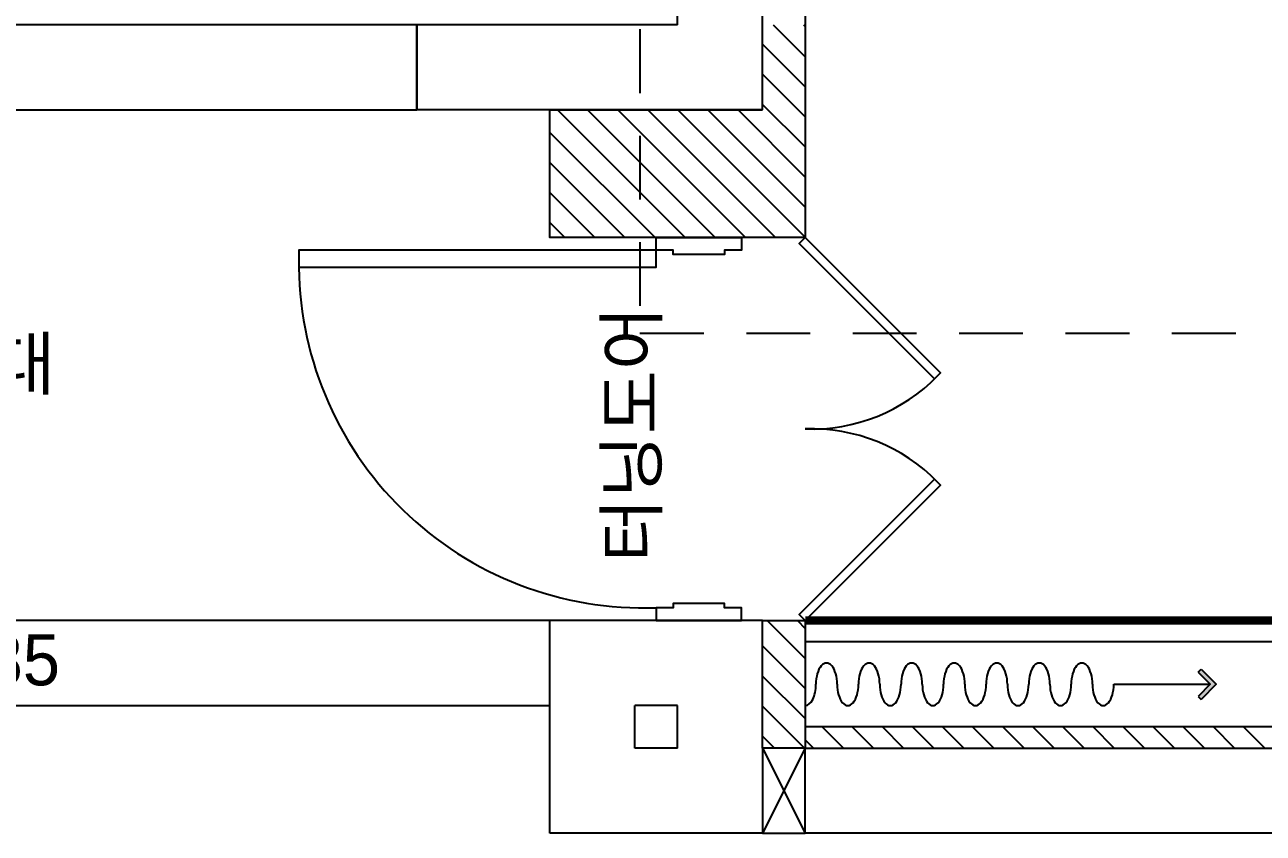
# Model space of a CAD drawing. Header units: inches. Extents: x -63256 to 33689, y -34490 to 100230.
# Drawn here: x -25194 to -22284, y -22482 to -20582 of the extents above; entities that cross this region are included whole.
import ezdxf

# ---------------------------------------------------------------- set-up
doc = ezdxf.new("R2010")
doc.units = ezdxf.units.IN
doc.header["$LTSCALE"] = 100
doc.header["$MEASUREMENT"] = 0
doc.linetypes.add('HID', pattern=[2.5, 1.5, -1])
for name, color, linetype in [('0-ELC TEXT', 7, 'Continuous'), ('01. F-소품', 3, 'Continuous'), ('03-WAL NEW', 3, 'Continuous'), ('06-FUR', 6, 'Continuous'), ('06-LIGHT', 4, 'Continuous'), ('07-DIM WAL', 5, 'Continuous'), ('3.기호.계단선', 30, 'Continuous'), ('C-WIN', 4, 'Continuous'), ('CO-DO-FR', 7, 'Continuous'), ('CO-DOOR', 8, 'Continuous'), ('도면층2', 2, 'Continuous')]:
    doc.layers.add(name, color=color, linetype=linetype)
doc.styles.add('코레일둥고', font='')
doc.styles.get('코레일둥고').set_extended_font_data('Korail Round Gothic Medium')
pattern_1 = [(135, (72636.96, -246196.736), (-35.355339, -35.355339), [])]

# ---------------------------------------------------------------- blocks, each defined once
blk = doc.blocks.new('FFSFDF')
at = {"layer": '01. F-소품'}
blk.add_hatch(color=8, dxfattribs=at).paths.add_polyline_path([(1567672.9, 1746751.1), (1567679.9, 1746744.1), (1567715.3, 1746779.4), (1567679.9, 1746814.8), (1567672.9, 1746807.7), (1567701.2, 1746779.4)])
at = {"layer": '01. F-소품', "color": 8}
for p, q in [((1567672.9, 1746807.7), (1567679.9, 1746814.8)), ((1567474.8, 1746779.4), (1567701.2, 1746779.4)), ((1567672.9, 1746751.1), (1567679.9, 1746744.1))]:
    blk.add_line(p, q, dxfattribs=at)
for points in [[(1567672.9, 1746807.7), (1567701.2, 1746779.4), (1567672.9, 1746751.1)], [(1567679.9, 1746814.8), (1567715.3, 1746779.4), (1567679.9, 1746744.1)]]:
    blk.add_lwpolyline(points, dxfattribs=at)
for centre, start_param, end_param in [((1566799.8, 1746779.4), 1.570796, 4.712389), ((1566899.8, 1746779.4), 1.570796, 4.712389), ((1566999.8, 1746779.4), 1.570796, 4.712389), ((1567099.8, 1746779.4), 1.570796, 4.712389), ((1567199.8, 1746779.4), 1.570796, 4.712389), ((1567299.8, 1746779.4), 1.570796, 4.712389), ((1567399.8, 1746779.4), 1.570796, 4.712389), ((1566749.8, 1746779.4), 6.283185, 7.853982), ((1566849.8, 1746779.4), 4.712389, 7.853982), ((1566949.8, 1746779.4), 4.712389, 7.853982), ((1567049.8, 1746779.4), 4.712389, 7.853982), ((1567149.8, 1746779.4), 4.712389, 7.853982), ((1567249.8, 1746779.4), 4.712389, 7.853982), ((1567349.8, 1746779.4), 4.712389, 7.853982), ((1567449.8, 1746779.4), 4.712389, 7.853982)]:
    blk.add_ellipse(centre, major_axis=(0, -50), ratio=0.5, start_param=start_param, end_param=end_param, dxfattribs=at)
blk = doc.blocks.new('dfdadfs')
at = {"layer": 'C-WIN'}
for points in [[(-26947.8, -120782.5), (-24272.8, -120782.5), (-24272.8, -120582.5), (-26947.8, -120582.5)], [(-26955.3, -122182.5), (-23960.3, -122182.5), (-23960.3, -121982.5), (-26955.3, -121982.5)], [(-23360.3, -122282.5), (-23460.3, -122282.5), (-23460.3, -122482.5), (-23360.3, -122482.5)], [(-23360.3, -122282.5), (-19210.3, -122282.5), (-19210.3, -122482.5), (-23360.3, -122482.5)]]:
    blk.add_lwpolyline(points, close=True, dxfattribs=at)
at = {"layer": '도면층2'}
for p, q in [((-23460.3, -120782.5), (-23460.3, -117092.5)), ((-23660.3, -120582.5), (-23660.3, -117292.5)), ((-23660.3, -120582.5), (-24272.8, -120582.5)), ((-24272.8, -120582.5), (-24272.8, -120782.5)), ((-23460.3, -120782.5), (-24272.8, -120782.5)), ((-23460.3, -121982.5), (-23960.3, -121982.5)), ((-23960.3, -122482.5), (-23960.3, -121982.5)), ((-23460.3, -122282.5), (-23460.3, -121982.5)), ((-23660.3, -122182.5), (-23760.3, -122182.5)), ((-23760.3, -122282.5), (-23760.3, -122182.5)), ((-23660.3, -122282.5), (-23660.3, -122182.5)), ((-23660.3, -122282.5), (-23760.3, -122282.5)), ((-23460.3, -122282.5), (-23460.3, -122482.5)), ((-23460.3, -122282.5), (-23460.3, -122282.5)), ((-23460.3, -122482.5), (-23960.3, -122482.5))]:
    blk.add_line(p, q, dxfattribs=at)
at = {"layer": '0-ELC TEXT', "style": '코레일둥고'}
blk.add_text('2995*2185', height=120, dxfattribs=at).set_placement((-25871, -122134.9))

msp = doc.modelspace()

# ---------------------------------------------------------------- hatches: boundary and pattern name
at = {"layer": '03-WAL NEW'}
h = msp.add_hatch(dxfattribs=at)
h.set_pattern_fill('_USER', color=256, scale=50, angle=135, pattern_type=0)
h.set_pattern_definition(pattern_1)
h.paths.add_polyline_path([(-23960.3, -20782.5), (-23960.3, -21082.5), (-23510.3, -21082.5), (-23460.3, -21082.5), (-23360.3, -21082.5), (-23360.3, -20582.5), (-23460.3, -20582.5), (-23460.3, -20782.5)])
h = msp.add_hatch(dxfattribs=at)
h.set_pattern_fill('_USER', color=256, scale=50, angle=135, pattern_type=0)
h.set_pattern_definition(pattern_1)
h.paths.add_polyline_path([(-23460.3, -21982.5), (-23360.3, -21982.5), (-23360.3, -22282.5), (-23460.3, -22282.5)])
at = {"layer": '3.기호.계단선'}
h = msp.add_hatch(dxfattribs=at)
h.set_pattern_fill('_USER', color=256, scale=50, angle=135, pattern_type=0)
h.set_pattern_definition([(135, (67936.96, -246496.736), (-35.355339, -35.355339), [])])
h.paths.add_polyline_path([(-18960.3, -22282.5), (-18960.3, -22232.5), (-23360.3, -22232.5), (-23360.3, -22282.5)])

# ---------------------------------------------------------------- linework, layer by layer
at = {"layer": '03-WAL NEW'}
for points in [[(-23660.3, -16252.5), (-23360.3, -16252.5), (-23360.3, -21082.5), (-23501, -21082.5)], [(-23460.3, -20782.5), (-23460.3, -17092.5)], [(-23460.3, -21082.5), (-23960.3, -21082.5), (-23960.3, -20782.5), (-23460.3, -20782.5)]]:
    msp.add_lwpolyline(points, dxfattribs=at)
msp.add_lwpolyline([(-23460.3, -21982.5), (-23360.3, -21982.5), (-23360.3, -22282.5), (-23460.3, -22282.5)], close=True, dxfattribs=at)
at = {"layer": '06-FUR'}
for points in [[(-23360.3, -21082.5), (-23042.1, -21400.7), (-23056.2, -21414.8), (-23374.4, -21096.6), (-23360.3, -21082.5)], [(-23360.3, -21982.5), (-23042.1, -21664.3), (-23056.2, -21650.1), (-23374.4, -21968.3), (-23360.3, -21982.5)]]:
    msp.add_lwpolyline(points, dxfattribs=at)
for centre, start, end in [((-23345.8, -21118.1), 268.0007, 315.691), ((-23345.8, -21946.8), 44.309, 91.9993)]:
    msp.add_arc(centre, 414.6, start, end, dxfattribs=at)
at = {"layer": '06-LIGHT'}
for p, q in [((-23360.3, -22282.5), (-23460.3, -22482.5)), ((-23460.3, -22282.5), (-23360.3, -22482.5))]:
    msp.add_line(p, q, dxfattribs=at)
at = {"layer": '06-LIGHT', "color": 10, "linetype": 'HID', "const_width": 20}
msp.add_lwpolyline([(-18960.3, -21982.5), (-23360.3, -21982.5)], dxfattribs=at)
at = {"layer": '06-LIGHT'}
msp.add_lwpolyline([(-18960.3, -22232.5), (-18960.3, -22032.5), (-23360.3, -22032.5), (-23360.3, -22232.5)], dxfattribs=at)
at = {"layer": '3.기호.계단선', "linetype": 'HID'}
msp.add_lwpolyline([(-24160.3, -19409.2), (-24160.3, -20093.1), (-23748.6, -20093.1), (-23748.6, -21307.5), (-22220.6, -21307.5)], dxfattribs=at)
at = {"layer": '3.기호.계단선'}
msp.add_lwpolyline([(-18960.3, -22282.5), (-18960.3, -22232.5), (-23360.3, -22232.5), (-23360.3, -22282.5), (-18960.3, -22282.5)], dxfattribs=at)
at = {"layer": 'CO-DO-FR'}
for points in [[(-23710.3, -21082.5), (-23510.3, -21082.5), (-23510.3, -21112.5), (-23550.3, -21112.5), (-23550.3, -21122.5), (-23670.3, -21122.5), (-23670.3, -21112.5), (-23710.3, -21112.5), (-23710.3, -21082.5)], [(-23710.3, -21982.5), (-23510.3, -21982.5), (-23510.3, -21952.5), (-23550.3, -21952.5), (-23550.3, -21942.5), (-23670.3, -21942.5), (-23670.3, -21952.5), (-23710.3, -21952.5), (-23710.3, -21982.5)]]:
    msp.add_lwpolyline(points, close=True, dxfattribs=at)
at = {"layer": 'CO-DOOR'}
msp.add_lwpolyline([(-24550.3, -21152.5), (-23710.3, -21152.5), (-23710.3, -21112.5), (-24550.3, -21112.5)], close=True, dxfattribs=at)
msp.add_arc((-23739.8, -21142.5), 810.5, 179.2931, 272.0875, dxfattribs=at)

# ---------------------------------------------------------------- block references
at = {"color": 0}
msp.add_blockref('FFSFDF', (-1590110, -1768911.9), dxfattribs=at)
at = {"layer": '07-DIM WAL'}
msp.add_blockref('dfdadfs', (0, 100000), dxfattribs=at)

# ---------------------------------------------------------------- texts
at = {"layer": '0-ELC TEXT', "style": '코레일둥고'}
msp.add_text('터닝도어', height=120, rotation=90, dxfattribs=at).set_placement((-23708.8, -21846))
msp.add_text('수동 빨래건조대', height=120, dxfattribs=at).set_placement((-26219.3, -21439.4))

doc.saveas('drawing.dxf')
